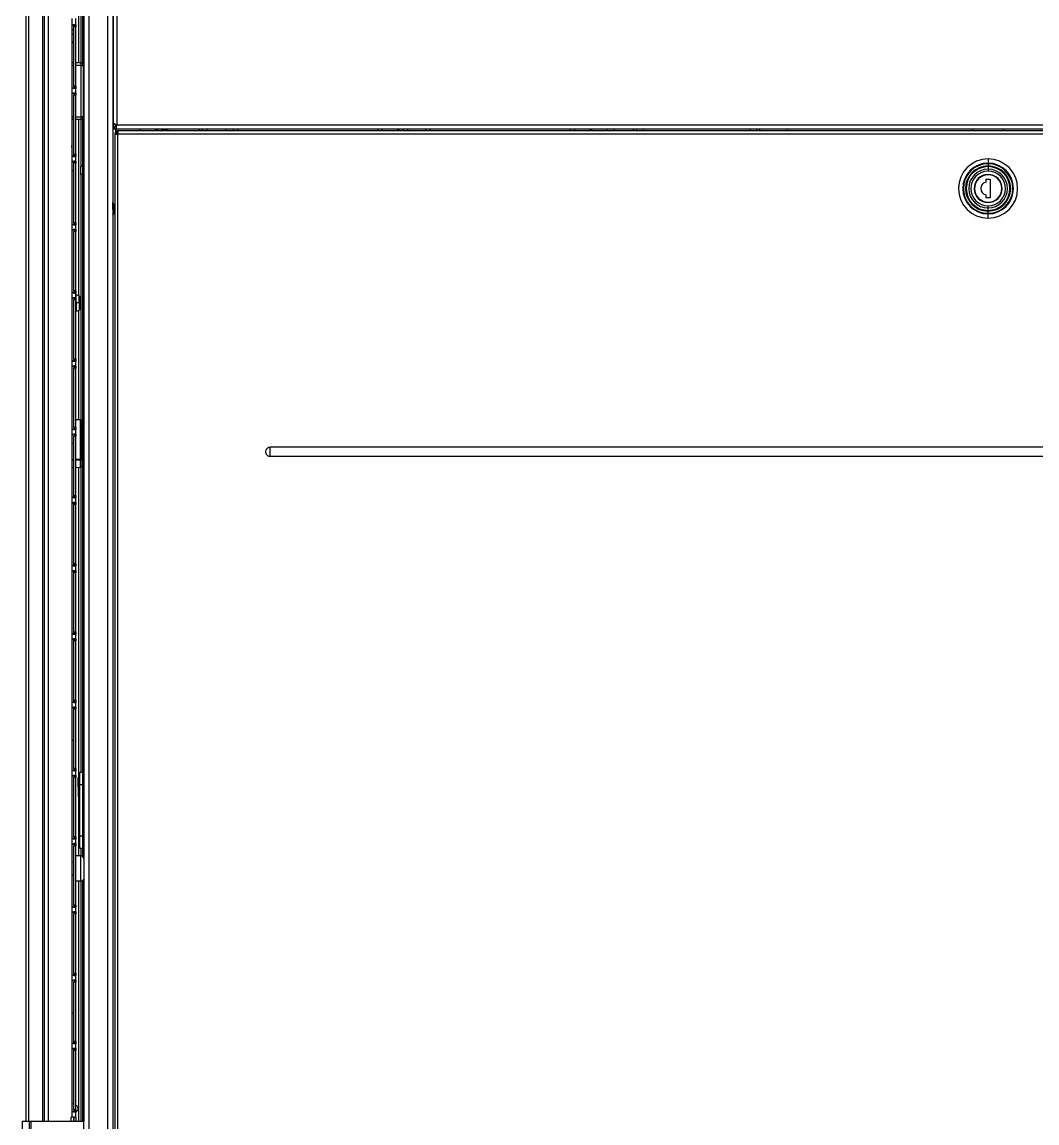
# Model space of a CAD drawing. Header units: millimetres. Extents: x 167 to 1022, y 285 to 720.
# Drawn here: x 396.8 to 460.1, y 319.5 to 388 of the extents above; entities that cross this region are included whole.
import ezdxf

# ---------------------------------------------------------------- set-up
doc = ezdxf.new("R2010")
doc.units = ezdxf.units.MM

msp = doc.modelspace()

# ---------------------------------------------------------------- linework, layer by layer
at = {"color": 7, "linetype": 'Continuous', "lineweight": 25}
for p, q in [((401.017, 484.129), (401.017, 288.629)), ((402.177, 484.129), (402.177, 288.629)), ((402.497, 484.129), (402.497, 288.629)), ((397.097, 319.579), (397.097, 456.479)), ((397.277, 319.579), (397.277, 456.479)), ((398.137, 319.579), (398.137, 456.479)), ((398.257, 319.579), (398.257, 456.479)), ((398.498, 319.579), (398.498, 456.479)), ((400.697, 456.479), (400.697, 319.579)), ((400.507, 397.029), (400.507, 385.479)), ((400.627, 397.029), (400.627, 385.419)), ((402.547, 381.716), (402.547, 391.042)), ((402.787, 381.619), (402.787, 391.139)), ((400.387, 385.479), (400.387, 390.329)), ((399.967, 387.808), (399.967, 388.25)), ((400.207, 387.808), (400.207, 388.25)), ((399.945, 387.729), (399.945, 384.029)), ((400.057, 387.539), (399.945, 387.539)), ((400.057, 387.864), (400.057, 387.539)), ((400.057, 387.539), (400.057, 387.274)), ((400.207, 387.808), (400.087, 387.808)), ((400.087, 387.808), (400.087, 387.729)), ((400.207, 387.729), (400.087, 387.729)), ((400.087, 384.029), (400.087, 387.729)), ((400.207, 387.808), (400.207, 387.729)), ((400.207, 384.029), (400.207, 387.729)), ((399.945, 387.274), (400.057, 387.274)), ((400.057, 386.805), (399.945, 386.805)), ((399.945, 386.753), (400.057, 386.753)), ((400.057, 387.274), (400.057, 386.805)), ((400.057, 386.805), (400.057, 386.753)), ((400.057, 386.753), (400.057, 385.479)), ((400.087, 385.479), (399.945, 385.479)), ((400.507, 385.479), (400.207, 385.479)), ((400.507, 385.479), (400.507, 385.329)), ((400.087, 385.329), (399.945, 385.329)), ((400.507, 385.329), (400.207, 385.329)), ((400.507, 385.329), (400.507, 382.129)), ((400.507, 385.329), (400.657, 385.329)), ((400.657, 385.329), (400.657, 382.129)), ((400.207, 384.029), (400.087, 384.029)), ((400.087, 384.029), (400.087, 383.95)), ((400.207, 384.029), (400.207, 383.95)), ((399.945, 383.479), (399.945, 379.779)), ((399.967, 383.558), (399.967, 383.95)), ((400.207, 383.95), (400.087, 383.95)), ((400.207, 383.558), (400.087, 383.558)), ((400.087, 383.558), (400.087, 383.479)), ((400.207, 383.479), (400.087, 383.479)), ((400.087, 379.779), (400.087, 383.479)), ((400.207, 383.558), (400.207, 383.95)), ((400.207, 383.558), (400.207, 383.479)), ((400.207, 379.779), (400.207, 383.479)), ((399.945, 382.129), (400.087, 382.129)), ((399.945, 381.979), (400.087, 381.979)), ((400.057, 381.979), (400.057, 379.644)), ((400.207, 382.129), (400.507, 382.129)), ((400.207, 381.979), (400.507, 381.979)), ((400.387, 370.984), (400.387, 381.979)), ((400.507, 382.129), (400.507, 381.979)), ((400.657, 382.129), (400.507, 382.129)), ((400.507, 381.979), (400.507, 379.029)), ((400.627, 382.039), (400.627, 379.029)), ((399.957, 381.879), (399.945, 381.879)), ((399.957, 381.679), (399.945, 381.679)), ((399.957, 381.879), (399.957, 381.679)), ((399.957, 381.679), (399.957, 380.309)), ((402.547, 381.716), (402.559, 381.716)), ((402.547, 381.716), (402.547, 381.529)), ((402.547, 381.529), (402.667, 381.529)), ((402.547, 381.379), (402.547, 381.499)), ((402.547, 381.499), (402.596, 381.499)), ((402.547, 381.379), (402.596, 381.379)), ((402.596, 381.379), (402.596, 381.499)), ((402.596, 381.379), (503.547, 381.379)), ((402.667, 381.648), (402.667, 381.529)), ((402.667, 381.529), (402.667, 381.503)), ((402.667, 381.379), (402.667, 381.134)), ((402.687, 381.619), (402.687, 381.509)), ((402.787, 381.619), (402.702, 381.598)), ((402.702, 381.598), (402.745, 381.598)), ((402.783, 381.259), (402.722, 381.259)), ((402.722, 381.259), (402.722, 381.159)), ((402.787, 381.619), (402.735, 381.538)), ((402.735, 381.538), (402.735, 381.579)), ((511.312, 381.259), (402.783, 381.259)), ((402.783, 381.259), (402.783, 381.159)), ((402.787, 381.619), (511.307, 381.619)), ((404.197, 381.379), (404.197, 381.259)), ((405.547, 381.359), (405.147, 381.359)), ((405.217, 381.379), (405.217, 381.359)), ((405.547, 381.379), (405.547, 381.359)), ((405.547, 381.359), (405.547, 381.259)), ((405.547, 381.359), (405.947, 381.359)), ((405.877, 381.359), (405.877, 381.379)), ((407.877, 381.379), (407.877, 381.259)), ((408.047, 381.379), (408.047, 381.259)), ((408.367, 381.379), (408.367, 381.259)), ((409.547, 381.379), (409.547, 381.259)), ((409.997, 381.379), (409.997, 381.259)), ((410.297, 381.259), (410.297, 381.379)), ((418.997, 381.379), (418.997, 381.259)), ((419.297, 381.259), (419.297, 381.379)), ((420.247, 381.259), (420.247, 381.379)), ((420.297, 381.259), (420.297, 381.379)), ((420.347, 381.259), (420.347, 381.379)), ((420.597, 381.259), (420.597, 381.379)), ((420.897, 381.259), (420.897, 381.379)), ((421.997, 381.379), (421.997, 381.259)), ((422.297, 381.259), (422.297, 381.379)), ((430.997, 381.379), (430.997, 381.259)), ((431.297, 381.259), (431.297, 381.379)), ((432.247, 381.259), (432.247, 381.379)), ((432.297, 381.259), (432.297, 381.379)), ((432.347, 381.259), (432.347, 381.379)), ((433.297, 381.379), (433.297, 381.259)), ((433.697, 381.379), (433.697, 381.259)), ((434.927, 381.379), (434.927, 381.259)), ((435.127, 381.379), (435.127, 381.259)), ((435.527, 381.379), (435.527, 381.259)), ((442.227, 381.379), (442.227, 381.259)), ((442.627, 381.379), (442.627, 381.259)), ((442.827, 381.259), (442.827, 381.379)), ((444.527, 381.259), (444.527, 381.379)), ((456.097, 381.359), (456.093, 381.379)), ((456.117, 381.379), (456.097, 381.359)), ((456.097, 381.259), (456.097, 381.359)), ((457.977, 381.379), (457.997, 381.359)), ((457.997, 381.359), (457.995, 381.379)), ((457.997, 381.359), (458.001, 381.379)), ((457.997, 381.259), (457.997, 381.359)), ((402.622, 381.134), (402.722, 381.134)), ((402.622, 381.134), (402.622, 381.099)), ((402.622, 381.099), (402.622, 299.039)), ((402.622, 381.099), (402.722, 381.099)), ((402.783, 381.159), (402.722, 381.159)), ((402.722, 381.134), (402.722, 381.099)), ((402.722, 381.134), (402.822, 381.134)), ((402.787, 381.07), (402.822, 381.059)), ((402.811, 381.095), (402.822, 381.059)), ((402.822, 381.059), (511.272, 381.059)), ((402.822, 299.079), (402.822, 381.059)), ((399.945, 380.309), (399.957, 380.309)), ((399.945, 379.229), (399.945, 375.529)), ((399.967, 379.308), (399.967, 379.7)), ((400.057, 379.364), (400.057, 378.779)), ((400.207, 379.779), (400.087, 379.779)), ((400.087, 379.779), (400.087, 379.7)), ((400.207, 379.7), (400.087, 379.7)), ((400.207, 379.308), (400.087, 379.308)), ((400.087, 379.308), (400.087, 379.229)), ((400.207, 379.229), (400.087, 379.229)), ((400.087, 375.529), (400.087, 379.229)), ((400.207, 379.779), (400.207, 379.7)), ((400.207, 379.308), (400.207, 379.7)), ((400.207, 379.308), (400.207, 379.229)), ((400.207, 375.529), (400.207, 379.229)), ((457.047, 379.5), (457.047, 379.241)), ((457.047, 379.241), (457.047, 379.202)), ((457.047, 379.202), (457.047, 379.066)), ((399.967, 378.779), (399.945, 378.779)), ((399.967, 378.779), (400.087, 378.779)), ((399.967, 375.45), (399.967, 378.779)), ((400.627, 379.029), (400.507, 379.029)), ((400.507, 378.529), (400.507, 379.029)), ((400.627, 378.529), (400.507, 378.529)), ((400.507, 378.529), (400.507, 363.269)), ((400.627, 379.029), (400.627, 378.529)), ((400.627, 378.529), (400.627, 341.279)), ((457.047, 379.059), (457.047, 379.021)), ((457.047, 379.021), (457.047, 378.864)), ((457.047, 378.864), (457.047, 378.739)), ((457.047, 378.534), (457.047, 378.514)), ((457.047, 378.514), (457.047, 378.51)), ((456.255, 377.974), (456.256, 377.973)), ((456.255, 377.974), (456.257, 377.974)), ((456.257, 377.974), (456.256, 377.973)), ((456.732, 378.451), (456.734, 378.451)), ((456.732, 378.448), (456.732, 378.451)), ((456.734, 378.449), (456.734, 378.451)), ((456.917, 378.239), (457.177, 378.239)), ((456.917, 378.059), (456.917, 378.239)), ((457.177, 378.239), (457.177, 377.079)), ((456.917, 377.079), (456.917, 377.259)), ((402.517, 376.709), (402.497, 376.709)), ((402.517, 376.379), (402.517, 376.779)), ((456.732, 376.869), (456.732, 376.869)), ((456.734, 376.867), (456.732, 376.869)), ((456.734, 376.869), (456.734, 376.867)), ((457.177, 377.079), (456.917, 377.079)), ((457.047, 376.804), (457.047, 376.807)), ((457.047, 376.784), (457.047, 376.804)), ((457.047, 376.454), (457.047, 376.579)), ((457.047, 376.296), (457.047, 376.454)), ((402.497, 376.379), (402.517, 376.379)), ((402.497, 376.049), (402.517, 376.049)), ((402.517, 376.379), (402.617, 376.379)), ((402.517, 376.379), (402.517, 375.979)), ((457.047, 376.259), (457.047, 376.296)), ((457.047, 376.116), (457.047, 376.252)), ((457.047, 376.077), (457.047, 376.116)), ((457.047, 375.818), (457.047, 376.077)), ((399.967, 375.058), (399.967, 375.45)), ((400.207, 375.529), (400.087, 375.529)), ((400.087, 375.529), (400.087, 375.45)), ((400.207, 375.45), (400.087, 375.45)), ((400.207, 375.529), (400.207, 375.45)), ((400.207, 375.058), (400.207, 375.45)), ((399.945, 374.979), (399.945, 371.279)), ((399.967, 371.2), (399.967, 375.058)), ((400.207, 375.058), (400.087, 375.058)), ((400.087, 375.058), (400.087, 374.979)), ((400.207, 374.979), (400.087, 374.979)), ((400.087, 371.279), (400.087, 374.979)), ((400.207, 375.058), (400.207, 374.979)), ((400.207, 371.279), (400.207, 374.979)), ((399.967, 370.808), (399.967, 371.2)), ((400.207, 371.279), (400.087, 371.279)), ((400.087, 371.279), (400.087, 371.2)), ((400.207, 371.2), (400.087, 371.2)), ((400.207, 371.279), (400.207, 371.2)), ((400.207, 370.808), (400.207, 371.2)), ((400.405, 370.979), (400.227, 371.029)), ((400.227, 370.529), (400.227, 371.029)), ((400.405, 370.529), (400.405, 370.979)), ((399.945, 370.729), (399.945, 367.029)), ((399.967, 366.95), (399.967, 370.808)), ((400.207, 370.808), (400.087, 370.808)), ((400.087, 370.808), (400.087, 370.729)), ((400.207, 370.729), (400.087, 370.729)), ((400.087, 367.029), (400.087, 370.729)), ((400.207, 370.808), (400.207, 370.729)), ((400.227, 370.739), (400.207, 370.739)), ((400.207, 367.029), (400.207, 370.729)), ((400.227, 370.529), (400.207, 370.529)), ((400.207, 370.319), (400.227, 370.319)), ((400.405, 370.529), (400.227, 370.529)), ((400.227, 370.529), (400.227, 370.029)), ((400.477, 370.529), (400.405, 370.529)), ((400.405, 370.529), (400.405, 370.079)), ((400.477, 370.529), (400.477, 370.883)), ((400.477, 370.529), (400.477, 370.175)), ((400.227, 370.029), (400.405, 370.079)), ((400.387, 363.276), (400.387, 370.074)), ((399.967, 366.558), (399.967, 366.95)), ((400.207, 367.029), (400.087, 367.029)), ((400.087, 367.029), (400.087, 366.95)), ((400.207, 366.95), (400.087, 366.95)), ((400.207, 367.029), (400.207, 366.95)), ((400.207, 366.558), (400.207, 366.95)), ((399.945, 366.479), (399.945, 362.779)), ((399.967, 362.7), (399.967, 366.558)), ((400.207, 366.558), (400.087, 366.558)), ((400.087, 366.558), (400.087, 366.479)), ((400.207, 366.479), (400.087, 366.479)), ((400.087, 362.779), (400.087, 366.479)), ((400.207, 366.558), (400.207, 366.479)), ((400.207, 362.779), (400.207, 366.479)), ((400.207, 362.779), (400.087, 362.779)), ((400.087, 362.779), (400.087, 362.7)), ((400.207, 363.281), (400.48, 363.274)), ((400.207, 362.779), (400.207, 362.7)), ((400.48, 363.274), (400.48, 360.784)), ((400.577, 360.884), (400.577, 363.174)), ((400.577, 362.879), (400.616, 362.879)), ((400.577, 362.812), (400.616, 362.812)), ((400.616, 362.812), (400.582, 362.629)), ((400.616, 362.879), (400.616, 362.812)), ((399.945, 362.229), (399.945, 358.529)), ((399.967, 362.308), (399.967, 362.7)), ((399.967, 361.804), (399.967, 362.308)), ((400.207, 362.7), (400.087, 362.7)), ((400.207, 362.308), (400.087, 362.308)), ((400.087, 362.308), (400.087, 362.229)), ((400.207, 362.229), (400.087, 362.229)), ((400.087, 358.529), (400.087, 362.229)), ((400.207, 362.308), (400.207, 362.7)), ((400.207, 362.308), (400.207, 362.229)), ((400.207, 358.529), (400.207, 362.229)), ((400.577, 362.629), (400.616, 362.629)), ((400.577, 362.579), (400.616, 362.579)), ((400.577, 362.452), (400.616, 362.379)), ((400.577, 362.379), (400.616, 362.379)), ((400.577, 362.312), (400.616, 362.312)), ((400.616, 362.312), (400.577, 362.239)), ((400.577, 362.104), (400.599, 362.104)), ((400.577, 362.096), (400.604, 362.096)), ((400.577, 362.071), (400.61, 362.071)), ((400.599, 362.104), (400.604, 362.096)), ((400.604, 362.096), (400.61, 362.071)), ((400.61, 362.071), (400.614, 362.037)), ((400.616, 362.629), (400.616, 362.579)), ((400.616, 362.379), (400.616, 362.312)), ((399.967, 361.804), (399.945, 361.804)), ((399.967, 361.804), (400.087, 361.804)), ((400.577, 362.037), (400.614, 362.037)), ((400.577, 361.996), (400.616, 361.996)), ((400.577, 361.796), (400.616, 361.796)), ((400.577, 361.729), (400.616, 361.729)), ((400.577, 361.679), (400.616, 361.679)), ((400.577, 361.612), (400.592, 361.612)), ((400.577, 361.604), (400.599, 361.604)), ((400.577, 361.587), (400.605, 361.587)), ((400.577, 361.554), (400.611, 361.554)), ((400.577, 361.521), (400.614, 361.521)), ((400.577, 361.479), (400.616, 361.479)), ((400.592, 361.612), (400.599, 361.604)), ((400.599, 361.604), (400.605, 361.587)), ((400.605, 361.587), (400.611, 361.554)), ((400.611, 361.554), (400.614, 361.521)), ((400.614, 362.037), (400.616, 361.996)), ((400.614, 361.521), (400.616, 361.479)), ((400.616, 361.996), (400.616, 361.796)), ((400.616, 361.729), (400.616, 361.679)), ((400.616, 361.479), (400.616, 361.279)), ((501.777, 361.558), (412.317, 361.558)), ((412.317, 360.96), (412.317, 361.558)), ((400.087, 360.774), (399.945, 360.77)), ((400.087, 360.739), (399.945, 360.739)), ((400.48, 360.784), (400.207, 360.777)), ((400.48, 360.739), (400.207, 360.739)), ((400.48, 360.784), (400.48, 360.739)), ((400.48, 360.739), (400.48, 360.294)), ((400.577, 360.739), (400.48, 360.739)), ((400.577, 361.279), (400.616, 361.279)), ((400.577, 360.739), (400.577, 360.884)), ((400.577, 360.739), (400.577, 360.394)), ((501.777, 360.96), (412.317, 360.96)), ((399.945, 360.28), (400.087, 360.284)), ((400.057, 360.283), (400.057, 358.394)), ((400.207, 360.287), (400.48, 360.294)), ((400.387, 340.969), (400.387, 360.292)), ((400.507, 360.299), (400.507, 341.279)), ((399.945, 357.979), (399.945, 354.279)), ((399.967, 358.058), (399.967, 358.45)), ((400.057, 358.114), (400.057, 354.144)), ((400.207, 358.529), (400.087, 358.529)), ((400.087, 358.529), (400.087, 358.45)), ((400.207, 358.45), (400.087, 358.45)), ((400.207, 358.058), (400.087, 358.058)), ((400.087, 358.058), (400.087, 357.979)), ((400.207, 357.979), (400.087, 357.979)), ((400.087, 354.279), (400.087, 357.979)), ((400.207, 358.529), (400.207, 358.45)), ((400.207, 358.058), (400.207, 358.45)), ((400.207, 358.058), (400.207, 357.979)), ((400.207, 354.279), (400.207, 357.979)), ((399.967, 353.808), (399.967, 354.2)), ((400.057, 353.864), (400.057, 349.894)), ((400.207, 354.279), (400.087, 354.279)), ((400.087, 354.279), (400.087, 354.2)), ((400.207, 354.2), (400.087, 354.2)), ((400.207, 354.279), (400.207, 354.2)), ((400.207, 353.808), (400.207, 354.2)), ((399.945, 353.729), (399.945, 350.029)), ((400.207, 353.808), (400.087, 353.808)), ((400.087, 353.808), (400.087, 353.729)), ((400.207, 353.729), (400.087, 353.729)), ((400.087, 350.029), (400.087, 353.729)), ((400.207, 353.808), (400.207, 353.729)), ((400.207, 350.029), (400.207, 353.729)), ((399.967, 349.558), (399.967, 349.95)), ((400.207, 350.029), (400.087, 350.029)), ((400.087, 350.029), (400.087, 349.95)), ((400.207, 349.95), (400.087, 349.95)), ((400.207, 350.029), (400.207, 349.95)), ((400.207, 349.558), (400.207, 349.95)), ((399.945, 349.479), (399.945, 345.779)), ((400.057, 349.614), (400.057, 345.644)), ((400.207, 349.558), (400.087, 349.558)), ((400.087, 349.558), (400.087, 349.479)), ((400.207, 349.479), (400.087, 349.479)), ((400.087, 345.779), (400.087, 349.479)), ((400.207, 349.558), (400.207, 349.479)), ((400.207, 345.779), (400.207, 349.479)), ((399.967, 345.308), (399.967, 345.7)), ((400.207, 345.779), (400.087, 345.779)), ((400.087, 345.779), (400.087, 345.7)), ((400.207, 345.7), (400.087, 345.7)), ((400.207, 345.779), (400.207, 345.7)), ((400.207, 345.308), (400.207, 345.7)), ((399.945, 345.229), (399.945, 341.529)), ((400.057, 345.364), (400.057, 343.304)), ((400.207, 345.308), (400.087, 345.308)), ((400.087, 345.308), (400.087, 345.229)), ((400.207, 345.229), (400.087, 345.229)), ((400.087, 341.529), (400.087, 345.229)), ((400.207, 345.308), (400.207, 345.229)), ((400.207, 341.529), (400.207, 345.229)), ((399.967, 343.304), (399.945, 343.304)), ((399.967, 343.304), (400.087, 343.304)), ((399.967, 341.45), (399.967, 343.304)), ((400.207, 341.529), (400.087, 341.529)), ((400.087, 341.529), (400.087, 341.45)), ((400.207, 341.529), (400.207, 341.45)), ((399.945, 340.979), (399.945, 337.279)), ((399.967, 341.058), (399.967, 341.45)), ((399.967, 337.2), (399.967, 341.058)), ((400.207, 341.45), (400.087, 341.45)), ((400.207, 341.058), (400.087, 341.058)), ((400.087, 341.058), (400.087, 340.979)), ((400.207, 340.979), (400.087, 340.979)), ((400.087, 337.279), (400.087, 340.979)), ((400.207, 341.058), (400.207, 341.45)), ((400.207, 341.058), (400.207, 340.979)), ((400.207, 337.279), (400.207, 340.979)), ((400.377, 340.979), (400.357, 340.979)), ((400.357, 340.389), (400.357, 340.979)), ((400.447, 340.909), (400.377, 340.979)), ((400.377, 340.389), (400.377, 340.979)), ((400.647, 341.279), (400.447, 341.279)), ((400.447, 340.529), (400.447, 341.279)), ((400.647, 340.529), (400.647, 341.279)), ((400.697, 340.909), (400.647, 340.959)), ((400.377, 340.389), (400.357, 340.389)), ((400.357, 340.389), (400.357, 339.799)), ((400.377, 340.389), (400.377, 339.799)), ((400.447, 340.389), (400.377, 340.389)), ((400.447, 337.329), (400.447, 340.529)), ((400.647, 340.529), (400.447, 340.529)), ((400.667, 340.689), (400.647, 340.709)), ((400.647, 337.329), (400.647, 340.529)), ((400.667, 340.389), (400.647, 340.389)), ((400.697, 340.689), (400.667, 340.689)), ((400.667, 340.389), (400.667, 340.689)), ((400.667, 340.389), (400.667, 340.089)), ((400.697, 340.389), (400.667, 340.389)), ((400.357, 339.799), (400.377, 339.799)), ((400.377, 339.799), (400.447, 339.869)), ((400.387, 336.094), (400.387, 339.809)), ((400.647, 340.069), (400.667, 340.089)), ((400.647, 339.819), (400.697, 339.869)), ((400.667, 340.089), (400.697, 340.089)), ((399.945, 336.729), (399.945, 333.029)), ((399.967, 336.808), (399.967, 337.2)), ((399.967, 335.691), (399.967, 336.808)), ((400.207, 337.279), (400.087, 337.279)), ((400.087, 337.279), (400.087, 337.2)), ((400.207, 337.2), (400.087, 337.2)), ((400.207, 336.808), (400.087, 336.808)), ((400.087, 336.808), (400.087, 336.729)), ((400.207, 336.729), (400.087, 336.729)), ((400.087, 333.029), (400.087, 336.729)), ((400.207, 337.279), (400.207, 337.2)), ((400.207, 336.808), (400.207, 337.2)), ((400.207, 336.808), (400.207, 336.729)), ((400.207, 333.029), (400.207, 336.729)), ((400.647, 337.329), (400.447, 337.329)), ((400.447, 336.579), (400.447, 337.329)), ((400.647, 336.579), (400.647, 337.329)), ((400.507, 336.094), (400.207, 336.094)), ((400.447, 336.579), (400.647, 336.579)), ((400.507, 336.579), (400.507, 336.094)), ((400.507, 334.514), (400.507, 336.094)), ((400.627, 336.579), (400.627, 336.054)), ((399.945, 335.681), (400.047, 335.729)), ((400.047, 335.729), (400.047, 334.879)), ((400.047, 335.644), (400.087, 335.644)), ((399.945, 334.927), (400.047, 334.879)), ((399.967, 332.95), (399.967, 334.917)), ((400.047, 334.964), (400.087, 334.964)), ((400.507, 334.514), (400.207, 334.514)), ((400.387, 319.579), (400.387, 334.514)), ((400.507, 334.514), (400.507, 319.579)), ((400.627, 334.554), (400.627, 319.579)), ((399.967, 332.558), (399.967, 332.95)), ((400.087, 333.029), (400.087, 332.95)), ((400.207, 333.029), (400.087, 333.029)), ((400.207, 332.95), (400.087, 332.95)), ((400.207, 333.029), (400.207, 332.95)), ((400.207, 332.558), (400.207, 332.95)), ((399.945, 332.479), (399.945, 328.779)), ((399.967, 328.7), (399.967, 332.558)), ((400.207, 332.558), (400.087, 332.558)), ((400.087, 332.558), (400.087, 332.479)), ((400.207, 332.479), (400.087, 332.479)), ((400.087, 328.779), (400.087, 332.479)), ((400.207, 332.558), (400.207, 332.479)), ((400.207, 328.779), (400.207, 332.479)), ((399.967, 328.308), (399.967, 328.7)), ((400.087, 328.779), (400.087, 328.7)), ((400.207, 328.779), (400.087, 328.779)), ((400.207, 328.7), (400.087, 328.7)), ((400.207, 328.779), (400.207, 328.7)), ((400.207, 328.308), (400.207, 328.7)), ((399.945, 328.229), (399.945, 324.529)), ((399.967, 326.329), (399.967, 328.308)), ((400.207, 328.308), (400.087, 328.308)), ((400.087, 328.308), (400.087, 328.229)), ((400.207, 328.229), (400.087, 328.229)), ((400.087, 324.529), (400.087, 328.229)), ((400.207, 328.308), (400.207, 328.229)), ((400.207, 324.529), (400.207, 328.229)), ((399.967, 326.329), (399.945, 326.329)), ((399.967, 326.329), (400.087, 326.329)), ((400.057, 326.329), (400.057, 324.394)), ((399.967, 324.058), (399.967, 324.45)), ((400.087, 324.529), (400.087, 324.45)), ((400.207, 324.529), (400.087, 324.529)), ((400.207, 324.45), (400.087, 324.45)), ((400.207, 324.529), (400.207, 324.45)), ((400.207, 324.058), (400.207, 324.45)), ((399.945, 323.979), (399.945, 320.279)), ((400.057, 324.114), (400.057, 320.665)), ((400.207, 324.058), (400.087, 324.058)), ((400.087, 324.058), (400.087, 323.979)), ((400.207, 323.979), (400.087, 323.979)), ((400.087, 320.279), (400.087, 323.979)), ((400.207, 324.058), (400.207, 323.979)), ((400.207, 320.279), (400.207, 323.979)), ((399.945, 320.664), (399.999, 320.676)), ((399.999, 320.676), (399.945, 320.626)), ((399.999, 320.676), (400.087, 320.659)), ((400.087, 320.279), (400.087, 320.2)), ((400.207, 320.279), (400.087, 320.279)), ((400.207, 320.279), (400.207, 320.2)), ((396.847, 319.579), (396.847, 317.979)), ((396.847, 319.579), (397.308, 319.579)), ((397.308, 317.979), (397.308, 319.579)), ((397.308, 319.579), (397.424, 319.579)), ((397.424, 317.979), (397.424, 319.579)), ((397.424, 319.579), (400.697, 319.579)), ((399.967, 319.829), (399.907, 319.829)), ((399.907, 319.579), (399.907, 319.829)), ((399.967, 319.829), (399.967, 320.2)), ((400.207, 319.829), (399.967, 319.829)), ((400.057, 319.829), (400.057, 319.579)), ((400.207, 320.2), (400.087, 320.2)), ((400.087, 319.829), (400.087, 319.579)), ((400.207, 319.829), (400.207, 320.2)), ((400.207, 320.129), (400.267, 320.185)), ((400.207, 319.829), (400.207, 319.579)), ((400.697, 314.579), (400.697, 319.579))]:
    msp.add_line(p, q, dxfattribs=at)
at = {"color": 7, "linetype": 'Continuous', "lineweight": 25, "flags": 128}
msp.add_lwpolyline([(399.945, 380.218), (399.951, 380.245), (399.957, 380.309)], dxfattribs=at)
at = {"color": 7, "linetype": 'Continuous', "lineweight": 25}
for centre, radius, start, end in [((400.095, 387.729), 0.15, 148.37084, 180), ((400.507, 385.329), 0.15, 0, 90), ((400.095, 384.029), 0.15, 180, 211.62916), ((400.095, 383.479), 0.15, 148.37084, 180), ((400.507, 382.129), 0.15, 270, 0), ((405.547, 382.109), 0.85, 241.92751, 270), ((405.547, 382.109), 0.85, 270, 298.07249), ((400.095, 379.779), 0.15, 180, 211.62916), ((400.095, 379.229), 0.15, 148.37084, 180), ((457.047, 377.659), 1.841, 90, 270), ((457.047, 377.659), 1.582, 90, 270), ((457.047, 377.659), 1.543, 90, 270), ((457.047, 377.659), 1.841, 270, 90), ((457.047, 377.659), 1.582, 270, 90), ((457.047, 377.659), 1.543, 270, 90), ((457.047, 377.659), 1.407, 90, 270), ((457.047, 377.659), 1.4, 90, 270), ((457.047, 377.659), 1.362, 90, 270), ((457.047, 377.659), 1.205, 90, 270), ((457.047, 377.659), 1.08, 90, 270), ((457.047, 377.659), 0.875, 90, 270), ((457.047, 377.659), 0.855, 90, 270), ((457.047, 377.659), 0.85, 0, 180), ((457.047, 377.659), 0.852, 90, 111.63323), ((457.047, 377.659), 1.407, 270, 90), ((457.047, 377.659), 1.4, 270, 90), ((457.047, 377.659), 1.362, 270, 90), ((457.047, 377.659), 1.205, 270, 90), ((457.047, 377.659), 1.08, 270, 90), ((457.047, 377.659), 0.875, 270, 90), ((457.047, 377.659), 0.855, 270, 90), ((457.047, 377.659), 0.852, 270, 90), ((457.047, 377.659), 0.852, 158.36677, 248.36677), ((457.047, 377.659), 0.851, 158.26286, 248.26286), ((457.047, 377.659), 0.853, 111.68103, 158.31897), ((457.001, 377.659), 0.409, 101.81423, 258.18577), ((457.047, 377.659), 0.85, 180, 0), ((401.767, 376.379), 0.85, 0, 28.07249), ((457.047, 377.659), 0.852, 248.36677, 270), ((401.767, 376.379), 0.85, 331.92751, 0), ((400.095, 375.529), 0.15, 180, 211.62916), ((400.095, 374.979), 0.15, 148.37084, 180), ((400.095, 371.279), 0.15, 180, 211.62916), ((400.377, 370.883), 0.1, 0, 74.23945), ((400.095, 370.729), 0.15, 148.37084, 180), ((400.377, 370.175), 0.1, 285.76055, 0), ((400.095, 367.029), 0.15, 180, 211.62916), ((400.095, 366.479), 0.15, 148.37084, 180), ((400.095, 362.779), 0.15, 180, 211.62916), ((400.095, 362.229), 0.15, 148.37084, 180), ((400.477, 360.394), 0.1, 271.5, 0), ((400.095, 358.529), 0.15, 180, 211.62916), ((400.095, 357.979), 0.15, 148.37084, 180), ((400.095, 354.279), 0.15, 180, 211.62916), ((400.095, 353.729), 0.15, 148.37084, 180), ((400.095, 350.029), 0.15, 180, 211.62916), ((400.095, 349.479), 0.15, 148.37084, 180), ((400.095, 345.779), 0.15, 180, 211.62916), ((400.095, 345.229), 0.15, 148.37084, 180), ((400.095, 341.529), 0.15, 180, 211.62916), ((400.095, 340.979), 0.15, 148.37084, 180), ((400.095, 337.279), 0.15, 180, 211.62916), ((400.095, 336.729), 0.15, 148.37084, 180), ((400.507, 335.894), 0.2, 18.19487, 90), ((400.507, 334.714), 0.2, 270, 341.80513), ((400.095, 333.029), 0.15, 180, 211.62916), ((400.095, 332.479), 0.15, 148.37084, 180), ((400.095, 328.779), 0.15, 180, 211.62916), ((400.095, 328.229), 0.15, 148.37084, 180), ((400.095, 324.529), 0.15, 180, 211.62916), ((400.095, 323.979), 0.15, 148.37084, 180), ((400.095, 320.279), 0.15, 180, 211.62916)]:
    msp.add_arc(centre, radius, start, end, dxfattribs=at)
for points, knots in [([(399.967, 387.808), (399.98, 387.819), (400.006, 387.842), (400.052, 387.864), (400.098, 387.876), (400.138, 387.88), (400.171, 387.876), (400.194, 387.864), (400.206, 387.842), (400.207, 387.819), (400.207, 387.808)], [0, 0, 0, 0, 0.124904, 0.249931, 0.374965, 0.5, 0.625035, 0.750069, 0.875096, 1, 1, 1, 1]), ([(400.082, 387.857), (400.084, 387.85), (400.087, 387.835), (400.087, 387.817), (400.087, 387.808)], [0, 0, 0, 0, 0.494588, 1, 1, 1, 1]), ([(400.207, 383.95), (400.207, 383.939), (400.206, 383.915), (400.194, 383.894), (400.171, 383.882), (400.138, 383.878), (400.098, 383.882), (400.052, 383.894), (400.006, 383.915), (399.98, 383.939), (399.967, 383.95)], [0, 0, 0, 0, 0.124904, 0.249931, 0.374965, 0.5, 0.625035, 0.750069, 0.875096, 1, 1, 1, 1]), ([(399.967, 383.558), (399.98, 383.569), (400.006, 383.592), (400.052, 383.614), (400.098, 383.626), (400.138, 383.63), (400.171, 383.626), (400.194, 383.614), (400.206, 383.592), (400.207, 383.569), (400.207, 383.558)], [0, 0, 0, 0, 0.124904, 0.249931, 0.374965, 0.5, 0.625035, 0.750069, 0.875096, 1, 1, 1, 1]), ([(400.087, 383.95), (400.087, 383.941), (400.087, 383.923), (400.084, 383.901), (400.077, 383.893), (400.074, 383.889)], [0, 0, 0, 0, 0.370486, 0.74056, 1, 1, 1, 1]), ([(400.082, 383.607), (400.084, 383.6), (400.087, 383.585), (400.087, 383.567), (400.087, 383.558)], [0, 0, 0, 0, 0.494588, 1, 1, 1, 1]), ([(402.547, 381.716), (402.548, 381.717), (402.55, 381.72), (402.561, 381.718), (402.578, 381.711), (402.6, 381.7), (402.627, 381.683), (402.654, 381.661), (402.682, 381.633), (402.696, 381.61), (402.702, 381.598)], [0, 0, 0, 0, 0.1250069, 0.2500147, 0.3750231, 0.5000383, 0.6250509, 0.7500663, 0.8750641, 1, 1, 1, 1]), ([(402.596, 381.499), (402.614, 381.499), (402.651, 381.499), (402.692, 381.504), (402.718, 381.516), (402.732, 381.531), (402.735, 381.545), (402.737, 381.552)], [0, 0, 0, 0, 0.289161, 0.577672, 0.722289, 0.866716, 1, 1, 1, 1]), ([(402.596, 381.379), (402.609, 381.379), (402.636, 381.379), (402.668, 381.383), (402.694, 381.392), (402.714, 381.409), (402.727, 381.432), (402.735, 381.462), (402.739, 381.498), (402.736, 381.525), (402.735, 381.538)], [0, 0, 0, 0, 0.1248926, 0.2498756, 0.3748975, 0.4999187, 0.6249467, 0.7499654, 0.8749835, 1, 1, 1, 1]), ([(402.811, 381.095), (402.817, 381.106), (402.828, 381.127), (402.837, 381.16), (402.842, 381.191), (402.841, 381.217), (402.836, 381.237), (402.824, 381.25), (402.808, 381.258), (402.791, 381.259), (402.783, 381.259)], [0, 0, 0, 0, 0.124997, 0.250018, 0.375034, 0.500051, 0.625067, 0.750084, 0.875083, 1, 1, 1, 1]), ([(402.622, 381.099), (402.623, 381.09), (402.623, 381.073), (402.631, 381.057), (402.645, 381.046), (402.665, 381.04), (402.691, 381.039), (402.721, 381.044), (402.754, 381.053), (402.776, 381.065), (402.787, 381.07)], [0, 0, 0, 0, 0.124917, 0.249916, 0.374933, 0.499949, 0.624966, 0.749982, 0.875003, 1, 1, 1, 1]), ([(402.722, 381.099), (402.723, 381.086), (402.723, 381.067), (402.729, 381.054), (402.731, 381.05)], [0, 0, 0, 0, 0.665908, 1, 1, 1, 1]), ([(402.841, 381.126), (402.841, 381.131), (402.841, 381.141), (402.832, 381.151), (402.814, 381.158), (402.795, 381.159), (402.783, 381.159)], [0, 0, 0, 0, 0.195658, 0.396881, 0.598378, 1, 1, 1, 1]), ([(402.787, 381.07), (402.792, 381.074), (402.802, 381.081), (402.808, 381.09), (402.811, 381.095)], [0, 0, 0, 0, 0.560027, 1, 1, 1, 1]), ([(400.207, 379.7), (400.207, 379.689), (400.206, 379.665), (400.194, 379.644), (400.171, 379.632), (400.138, 379.628), (400.098, 379.632), (400.052, 379.644), (400.006, 379.665), (399.98, 379.689), (399.967, 379.7)], [0, 0, 0, 0, 0.124904, 0.249931, 0.374965, 0.5, 0.625035, 0.750069, 0.875096, 1, 1, 1, 1]), ([(399.967, 379.308), (399.98, 379.319), (400.006, 379.342), (400.052, 379.364), (400.098, 379.376), (400.138, 379.38), (400.171, 379.376), (400.194, 379.364), (400.206, 379.342), (400.207, 379.319), (400.207, 379.308)], [0, 0, 0, 0, 0.124904, 0.249931, 0.374965, 0.5, 0.625035, 0.750069, 0.875096, 1, 1, 1, 1]), ([(400.087, 379.7), (400.087, 379.691), (400.087, 379.673), (400.084, 379.651), (400.077, 379.643), (400.074, 379.639)], [0, 0, 0, 0, 0.370486, 0.74056, 1, 1, 1, 1]), ([(400.082, 379.357), (400.084, 379.35), (400.087, 379.335), (400.087, 379.317), (400.087, 379.308)], [0, 0, 0, 0, 0.494588, 1, 1, 1, 1]), ([(400.207, 375.45), (400.207, 375.439), (400.206, 375.415), (400.194, 375.394), (400.171, 375.382), (400.138, 375.378), (400.098, 375.382), (400.052, 375.394), (400.006, 375.415), (399.98, 375.439), (399.967, 375.45)], [0, 0, 0, 0, 0.124904, 0.249931, 0.374965, 0.5, 0.625035, 0.750069, 0.875096, 1, 1, 1, 1]), ([(399.967, 375.058), (399.98, 375.069), (400.006, 375.092), (400.052, 375.114), (400.098, 375.126), (400.138, 375.13), (400.171, 375.126), (400.194, 375.114), (400.206, 375.092), (400.207, 375.069), (400.207, 375.058)], [0, 0, 0, 0, 0.124904, 0.249931, 0.374965, 0.5, 0.625035, 0.750069, 0.875096, 1, 1, 1, 1]), ([(400.087, 375.45), (400.087, 375.441), (400.087, 375.423), (400.084, 375.401), (400.077, 375.393), (400.074, 375.389)], [0, 0, 0, 0, 0.370486, 0.74056, 1, 1, 1, 1]), ([(400.082, 375.107), (400.084, 375.1), (400.087, 375.085), (400.087, 375.067), (400.087, 375.058)], [0, 0, 0, 0, 0.494588, 1, 1, 1, 1]), ([(400.207, 371.2), (400.207, 371.189), (400.206, 371.165), (400.194, 371.144), (400.171, 371.132), (400.138, 371.128), (400.098, 371.132), (400.052, 371.144), (400.006, 371.165), (399.98, 371.189), (399.967, 371.2)], [0, 0, 0, 0, 0.124904, 0.249931, 0.374965, 0.5, 0.625035, 0.750069, 0.875096, 1, 1, 1, 1]), ([(400.087, 371.2), (400.087, 371.191), (400.087, 371.173), (400.084, 371.151), (400.077, 371.143), (400.074, 371.139)], [0, 0, 0, 0, 0.370486, 0.74056, 1, 1, 1, 1]), ([(399.967, 370.808), (399.98, 370.819), (400.006, 370.842), (400.052, 370.864), (400.098, 370.876), (400.138, 370.88), (400.171, 370.876), (400.194, 370.864), (400.206, 370.842), (400.207, 370.819), (400.207, 370.808)], [0, 0, 0, 0, 0.124904, 0.249931, 0.374965, 0.5, 0.625035, 0.750069, 0.875096, 1, 1, 1, 1]), ([(400.082, 370.857), (400.084, 370.85), (400.087, 370.835), (400.087, 370.817), (400.087, 370.808)], [0, 0, 0, 0, 0.494588, 1, 1, 1, 1]), ([(400.207, 366.95), (400.207, 366.939), (400.206, 366.915), (400.194, 366.894), (400.171, 366.882), (400.138, 366.878), (400.098, 366.882), (400.052, 366.894), (400.006, 366.915), (399.98, 366.939), (399.967, 366.95)], [0, 0, 0, 0, 0.124904, 0.249931, 0.374965, 0.5, 0.625035, 0.750069, 0.875096, 1, 1, 1, 1]), ([(400.087, 366.95), (400.087, 366.941), (400.087, 366.923), (400.084, 366.901), (400.077, 366.893), (400.074, 366.889)], [0, 0, 0, 0, 0.370486, 0.74056, 1, 1, 1, 1]), ([(399.967, 366.558), (399.98, 366.569), (400.006, 366.592), (400.052, 366.614), (400.098, 366.626), (400.138, 366.63), (400.171, 366.626), (400.194, 366.614), (400.206, 366.592), (400.207, 366.569), (400.207, 366.558)], [0, 0, 0, 0, 0.124904, 0.249931, 0.374965, 0.5, 0.625035, 0.750069, 0.875096, 1, 1, 1, 1]), ([(400.082, 366.607), (400.084, 366.6), (400.087, 366.585), (400.087, 366.567), (400.087, 366.558)], [0, 0, 0, 0, 0.494588, 1, 1, 1, 1]), ([(400.48, 363.274), (400.488, 363.273), (400.504, 363.272), (400.524, 363.263), (400.541, 363.252), (400.559, 363.233), (400.574, 363.207), (400.576, 363.185), (400.577, 363.174)], [0, 0, 0, 0, 0.1248419, 0.2498168, 0.3749187, 0.5000996, 0.7499314, 1, 1, 1, 1]), ([(400.207, 362.7), (400.207, 362.689), (400.206, 362.665), (400.194, 362.644), (400.171, 362.632), (400.138, 362.628), (400.098, 362.632), (400.052, 362.644), (400.006, 362.665), (399.98, 362.689), (399.967, 362.7)], [0, 0, 0, 0, 0.124904, 0.249931, 0.374965, 0.5, 0.625035, 0.750069, 0.875096, 1, 1, 1, 1]), ([(399.967, 362.308), (399.98, 362.319), (400.006, 362.342), (400.052, 362.364), (400.098, 362.376), (400.138, 362.38), (400.171, 362.376), (400.194, 362.364), (400.206, 362.342), (400.207, 362.319), (400.207, 362.308)], [0, 0, 0, 0, 0.124904, 0.249931, 0.374965, 0.5, 0.625035, 0.750069, 0.875096, 1, 1, 1, 1]), ([(400.087, 362.7), (400.087, 362.691), (400.087, 362.673), (400.084, 362.651), (400.077, 362.643), (400.074, 362.639)], [0, 0, 0, 0, 0.370486, 0.74056, 1, 1, 1, 1]), ([(400.082, 362.357), (400.084, 362.35), (400.087, 362.335), (400.087, 362.317), (400.087, 362.308)], [0, 0, 0, 0, 0.494588, 1, 1, 1, 1]), ([(412.317, 360.96), (412.299, 360.961), (412.261, 360.964), (412.207, 360.982), (412.158, 361.011), (412.116, 361.049), (412.083, 361.095), (412.052, 361.164), (412.045, 361.259), (412.052, 361.354), (412.083, 361.423), (412.116, 361.469), (412.158, 361.507), (412.207, 361.536), (412.261, 361.554), (412.299, 361.556), (412.317, 361.558)], [0, 0, 0, 0, 0.06256, 0.125122, 0.187681, 0.250233, 0.312772, 0.375302, 0.499999, 0.624697, 0.687227, 0.749766, 0.812319, 0.874878, 0.93744, 1, 1, 1, 1]), ([(400.48, 360.784), (400.488, 360.785), (400.504, 360.786), (400.524, 360.795), (400.541, 360.806), (400.559, 360.824), (400.574, 360.851), (400.576, 360.873), (400.577, 360.884)], [0, 0, 0, 0, 0.124842, 0.249817, 0.374919, 0.5001, 0.749931, 1, 1, 1, 1]), ([(400.207, 358.45), (400.207, 358.439), (400.206, 358.415), (400.194, 358.394), (400.171, 358.382), (400.138, 358.378), (400.098, 358.382), (400.052, 358.394), (400.006, 358.415), (399.98, 358.439), (399.967, 358.45)], [0, 0, 0, 0, 0.124904, 0.249931, 0.374965, 0.5, 0.625035, 0.750069, 0.875096, 1, 1, 1, 1]), ([(399.967, 358.058), (399.98, 358.069), (400.006, 358.092), (400.052, 358.114), (400.098, 358.126), (400.138, 358.13), (400.171, 358.126), (400.194, 358.114), (400.206, 358.092), (400.207, 358.069), (400.207, 358.058)], [0, 0, 0, 0, 0.124904, 0.249931, 0.374965, 0.5, 0.625035, 0.750069, 0.875096, 1, 1, 1, 1]), ([(400.087, 358.45), (400.087, 358.441), (400.087, 358.423), (400.084, 358.401), (400.077, 358.393), (400.074, 358.389)], [0, 0, 0, 0, 0.370486, 0.74056, 1, 1, 1, 1]), ([(400.082, 358.107), (400.084, 358.1), (400.087, 358.085), (400.087, 358.067), (400.087, 358.058)], [0, 0, 0, 0, 0.494588, 1, 1, 1, 1]), ([(400.207, 354.2), (400.207, 354.189), (400.206, 354.165), (400.194, 354.144), (400.171, 354.132), (400.138, 354.128), (400.098, 354.132), (400.052, 354.144), (400.006, 354.165), (399.98, 354.189), (399.967, 354.2)], [0, 0, 0, 0, 0.124904, 0.249931, 0.374965, 0.5, 0.625035, 0.750069, 0.875096, 1, 1, 1, 1]), ([(399.967, 353.808), (399.98, 353.819), (400.006, 353.842), (400.052, 353.864), (400.098, 353.876), (400.138, 353.88), (400.171, 353.876), (400.194, 353.864), (400.206, 353.842), (400.207, 353.819), (400.207, 353.808)], [0, 0, 0, 0, 0.124904, 0.249931, 0.374965, 0.5, 0.625035, 0.750069, 0.875096, 1, 1, 1, 1]), ([(400.087, 354.2), (400.087, 354.191), (400.087, 354.173), (400.084, 354.151), (400.077, 354.143), (400.074, 354.139)], [0, 0, 0, 0, 0.370486, 0.74056, 1, 1, 1, 1]), ([(400.082, 353.857), (400.084, 353.85), (400.087, 353.835), (400.087, 353.817), (400.087, 353.808)], [0, 0, 0, 0, 0.494588, 1, 1, 1, 1]), ([(400.207, 349.95), (400.207, 349.939), (400.206, 349.915), (400.194, 349.894), (400.171, 349.882), (400.138, 349.878), (400.098, 349.882), (400.052, 349.894), (400.006, 349.915), (399.98, 349.939), (399.967, 349.95)], [0, 0, 0, 0, 0.1249043, 0.2499309, 0.374965, 0.5, 0.625035, 0.7500691, 0.8750957, 1, 1, 1, 1]), ([(400.087, 349.95), (400.087, 349.941), (400.087, 349.923), (400.084, 349.901), (400.077, 349.893), (400.074, 349.889)], [0, 0, 0, 0, 0.370486, 0.74056, 1, 1, 1, 1]), ([(399.967, 349.558), (399.98, 349.569), (400.006, 349.592), (400.052, 349.614), (400.098, 349.626), (400.138, 349.63), (400.171, 349.626), (400.194, 349.614), (400.206, 349.592), (400.207, 349.569), (400.207, 349.558)], [0, 0, 0, 0, 0.124904, 0.249931, 0.374965, 0.5, 0.625035, 0.750069, 0.875096, 1, 1, 1, 1]), ([(400.082, 349.607), (400.084, 349.6), (400.087, 349.585), (400.087, 349.567), (400.087, 349.558)], [0, 0, 0, 0, 0.494588, 1, 1, 1, 1]), ([(400.207, 345.7), (400.207, 345.689), (400.206, 345.665), (400.194, 345.644), (400.171, 345.632), (400.138, 345.628), (400.098, 345.632), (400.052, 345.644), (400.006, 345.665), (399.98, 345.689), (399.967, 345.7)], [0, 0, 0, 0, 0.124904, 0.249931, 0.374965, 0.5, 0.625035, 0.750069, 0.875096, 1, 1, 1, 1]), ([(400.087, 345.7), (400.087, 345.691), (400.087, 345.673), (400.084, 345.651), (400.077, 345.643), (400.074, 345.639)], [0, 0, 0, 0, 0.370486, 0.74056, 1, 1, 1, 1]), ([(399.967, 345.308), (399.98, 345.319), (400.006, 345.342), (400.052, 345.364), (400.098, 345.376), (400.138, 345.38), (400.171, 345.376), (400.194, 345.364), (400.206, 345.342), (400.207, 345.319), (400.207, 345.308)], [0, 0, 0, 0, 0.124904, 0.249931, 0.374965, 0.5, 0.625035, 0.750069, 0.875096, 1, 1, 1, 1]), ([(400.082, 345.357), (400.084, 345.35), (400.087, 345.335), (400.087, 345.317), (400.087, 345.308)], [0, 0, 0, 0, 0.494588, 1, 1, 1, 1]), ([(400.207, 341.45), (400.207, 341.439), (400.206, 341.415), (400.194, 341.394), (400.171, 341.382), (400.138, 341.378), (400.098, 341.382), (400.052, 341.394), (400.006, 341.415), (399.98, 341.439), (399.967, 341.45)], [0, 0, 0, 0, 0.124904, 0.249931, 0.374965, 0.5, 0.625035, 0.750069, 0.875096, 1, 1, 1, 1]), ([(399.967, 341.058), (399.98, 341.069), (400.006, 341.092), (400.052, 341.114), (400.098, 341.126), (400.138, 341.13), (400.171, 341.126), (400.194, 341.114), (400.206, 341.092), (400.207, 341.069), (400.207, 341.058)], [0, 0, 0, 0, 0.124904, 0.249931, 0.374965, 0.5, 0.625035, 0.750069, 0.875096, 1, 1, 1, 1]), ([(400.087, 341.45), (400.087, 341.441), (400.087, 341.423), (400.084, 341.401), (400.077, 341.393), (400.074, 341.389)], [0, 0, 0, 0, 0.370486, 0.74056, 1, 1, 1, 1]), ([(400.082, 341.107), (400.084, 341.1), (400.087, 341.085), (400.087, 341.067), (400.087, 341.058)], [0, 0, 0, 0, 0.494588, 1, 1, 1, 1]), ([(400.207, 337.2), (400.207, 337.189), (400.206, 337.165), (400.194, 337.144), (400.171, 337.132), (400.138, 337.128), (400.098, 337.132), (400.052, 337.144), (400.006, 337.165), (399.98, 337.189), (399.967, 337.2)], [0, 0, 0, 0, 0.1249043, 0.2499309, 0.374965, 0.5, 0.625035, 0.7500691, 0.8750957, 1, 1, 1, 1]), ([(399.967, 336.808), (399.98, 336.819), (400.006, 336.842), (400.052, 336.864), (400.098, 336.876), (400.138, 336.88), (400.171, 336.876), (400.194, 336.864), (400.206, 336.842), (400.207, 336.819), (400.207, 336.808)], [0, 0, 0, 0, 0.124904, 0.249931, 0.374965, 0.5, 0.625035, 0.750069, 0.875096, 1, 1, 1, 1]), ([(400.087, 337.2), (400.087, 337.191), (400.087, 337.173), (400.084, 337.151), (400.077, 337.143), (400.074, 337.139)], [0, 0, 0, 0, 0.3704861, 0.74056, 1, 1, 1, 1]), ([(400.082, 336.857), (400.084, 336.85), (400.087, 336.835), (400.087, 336.817), (400.087, 336.808)], [0, 0, 0, 0, 0.494588, 1, 1, 1, 1]), ([(400.207, 332.95), (400.207, 332.939), (400.206, 332.915), (400.194, 332.894), (400.171, 332.882), (400.138, 332.878), (400.098, 332.882), (400.052, 332.894), (400.006, 332.915), (399.98, 332.939), (399.967, 332.95)], [0, 0, 0, 0, 0.124904, 0.249931, 0.374965, 0.5, 0.625035, 0.750069, 0.875096, 1, 1, 1, 1]), ([(399.967, 332.558), (399.98, 332.569), (400.006, 332.592), (400.052, 332.614), (400.098, 332.626), (400.138, 332.63), (400.171, 332.626), (400.194, 332.614), (400.206, 332.592), (400.207, 332.569), (400.207, 332.558)], [0, 0, 0, 0, 0.124904, 0.249931, 0.374965, 0.5, 0.625035, 0.750069, 0.875096, 1, 1, 1, 1]), ([(400.087, 332.95), (400.087, 332.941), (400.087, 332.923), (400.084, 332.901), (400.077, 332.893), (400.074, 332.889)], [0, 0, 0, 0, 0.370486, 0.74056, 1, 1, 1, 1]), ([(400.082, 332.607), (400.084, 332.6), (400.087, 332.585), (400.087, 332.567), (400.087, 332.558)], [0, 0, 0, 0, 0.494588, 1, 1, 1, 1]), ([(400.207, 328.7), (400.207, 328.689), (400.206, 328.665), (400.194, 328.644), (400.171, 328.632), (400.138, 328.628), (400.098, 328.632), (400.052, 328.644), (400.006, 328.665), (399.98, 328.689), (399.967, 328.7)], [0, 0, 0, 0, 0.124904, 0.249931, 0.374965, 0.5, 0.625035, 0.750069, 0.875096, 1, 1, 1, 1]), ([(400.087, 328.7), (400.087, 328.691), (400.087, 328.673), (400.084, 328.651), (400.077, 328.643), (400.074, 328.639)], [0, 0, 0, 0, 0.370486, 0.74056, 1, 1, 1, 1]), ([(399.967, 328.308), (399.98, 328.319), (400.006, 328.342), (400.052, 328.364), (400.098, 328.376), (400.138, 328.38), (400.171, 328.376), (400.194, 328.364), (400.206, 328.342), (400.207, 328.319), (400.207, 328.308)], [0, 0, 0, 0, 0.124904, 0.249931, 0.374965, 0.5, 0.625035, 0.750069, 0.875096, 1, 1, 1, 1]), ([(400.082, 328.357), (400.084, 328.35), (400.087, 328.335), (400.087, 328.317), (400.087, 328.308)], [0, 0, 0, 0, 0.494588, 1, 1, 1, 1]), ([(400.207, 324.45), (400.207, 324.439), (400.206, 324.415), (400.194, 324.394), (400.171, 324.382), (400.138, 324.378), (400.098, 324.382), (400.052, 324.394), (400.006, 324.415), (399.98, 324.439), (399.967, 324.45)], [0, 0, 0, 0, 0.124904, 0.249931, 0.374965, 0.5, 0.625035, 0.750069, 0.875096, 1, 1, 1, 1]), ([(400.087, 324.45), (400.087, 324.441), (400.087, 324.423), (400.084, 324.401), (400.077, 324.393), (400.074, 324.389)], [0, 0, 0, 0, 0.370486, 0.74056, 1, 1, 1, 1]), ([(399.967, 324.058), (399.98, 324.069), (400.006, 324.092), (400.052, 324.114), (400.098, 324.126), (400.138, 324.13), (400.171, 324.126), (400.194, 324.114), (400.206, 324.092), (400.207, 324.069), (400.207, 324.058)], [0, 0, 0, 0, 0.124904, 0.249931, 0.374965, 0.5, 0.625035, 0.750069, 0.875096, 1, 1, 1, 1]), ([(400.082, 324.107), (400.084, 324.1), (400.087, 324.085), (400.087, 324.067), (400.087, 324.058)], [0, 0, 0, 0, 0.494588, 1, 1, 1, 1]), ([(400.207, 320.59), (400.233, 320.564), (400.286, 320.51), (400.329, 320.403), (400.333, 320.299), (400.307, 320.221), (400.273, 320.196), (400.263, 320.189)], [0, 0, 0, 0, 0.214278, 0.445914, 0.677542, 0.911044, 1, 1, 1, 1]), ([(400.207, 320.2), (400.207, 320.189), (400.206, 320.165), (400.194, 320.144), (400.171, 320.132), (400.138, 320.128), (400.098, 320.132), (400.052, 320.144), (400.006, 320.165), (399.98, 320.189), (399.967, 320.2)], [0, 0, 0, 0, 0.124904, 0.249931, 0.374965, 0.5, 0.625035, 0.750069, 0.875096, 1, 1, 1, 1]), ([(400.087, 320.2), (400.087, 320.191), (400.087, 320.173), (400.084, 320.151), (400.077, 320.143), (400.074, 320.139)], [0, 0, 0, 0, 0.370486, 0.74056, 1, 1, 1, 1])]:
    msp.add_open_spline(points, degree=3, knots=knots, dxfattribs=at)
msp.add_open_spline([(400.667, 340.412), (400.667, 340.405), (400.667, 340.389), (400.667, 340.373), (400.667, 340.365)], degree=3, dxfattribs=at)

doc.saveas('drawing.dxf')
